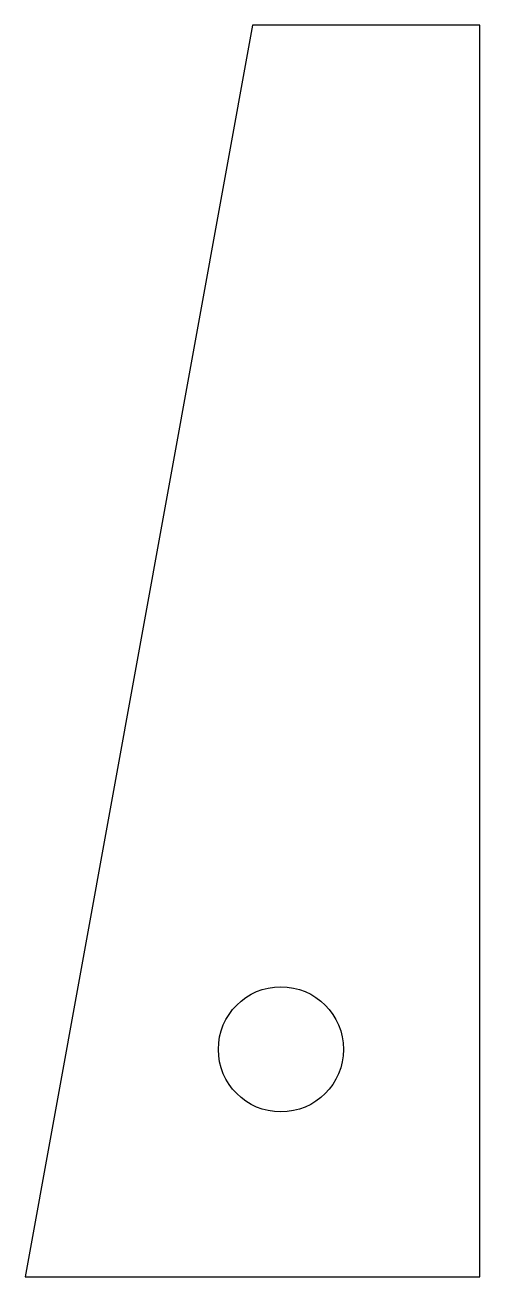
# Model space of a CAD drawing. Header units: millimetres. Extents: x -8 to 0, y -22 to 0.
import ezdxf

# ---------------------------------------------------------------- set-up
doc = ezdxf.new("R2010")
doc.units = ezdxf.units.MM
doc.layers.get('0').update_dxf_attribs({"linetype": 'CONTINUOUS'})

msp = doc.modelspace()

# ---------------------------------------------------------------- linework, layer by layer
msp.add_lwpolyline([(-4, 0), (-8, -22), (0, -22), (0, 0)], close=True)
msp.add_circle((-3.5, -18), 1.1)

doc.saveas('drawing.dxf')
